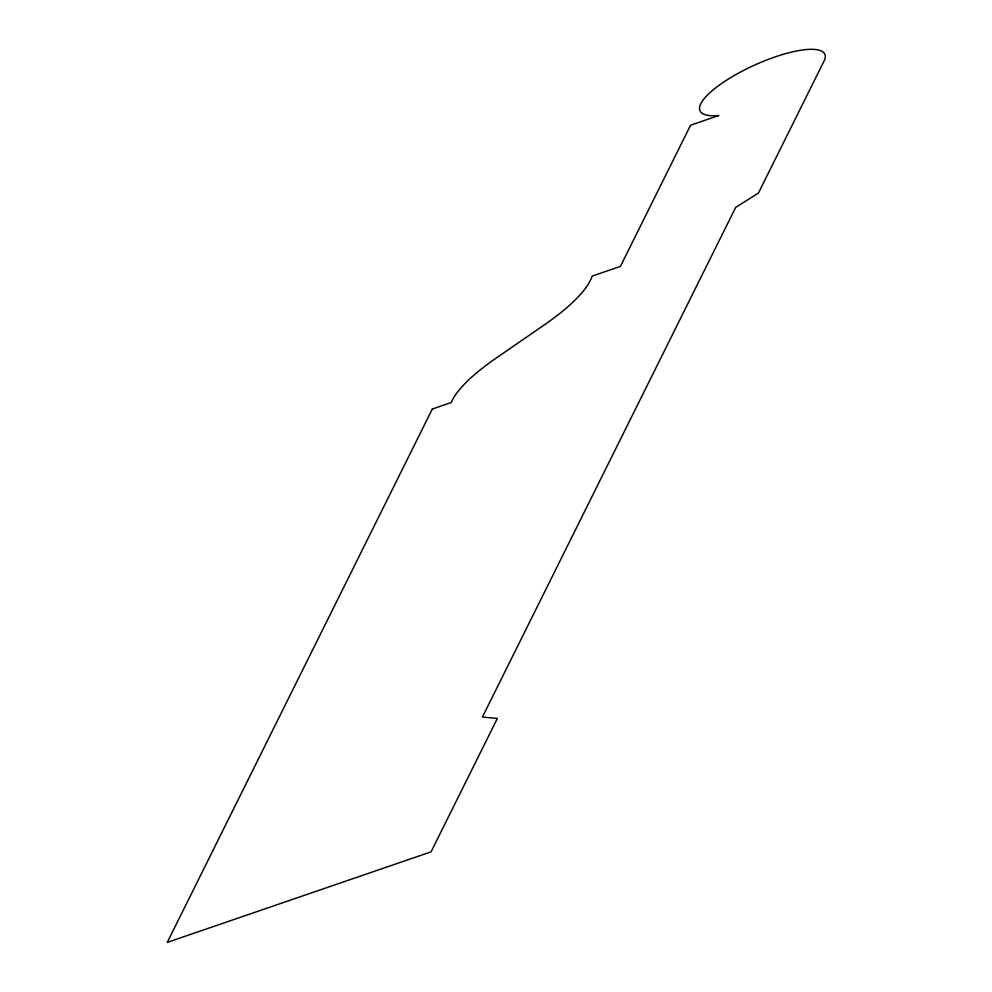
<?xml version="1.0" encoding="UTF-8"?>
<svg xmlns="http://www.w3.org/2000/svg" width="992" height="992" viewBox="0 0 992 992"><rect width="100%" height="100%" fill="white"/><g stroke="black" fill="none" stroke-linecap="round" stroke-linejoin="round"><path stroke-width="1.49" d="M432.314 409.026L167.251 942.4L431.061 851.855L497.364 718.431L482.422 717.055L735.704 207.378L758.434 193.068L824.749 59.644A68.522 19.121 -24.4 0 0 741.632 71.436A68.522 19.121 -24.4 0 0 718.828 115.506L690.568 125.215L620.409 266.402L592.137 276.098A149.135 41.602 -24.4 0 1 544.372 324.843L495.702 358.422A141.596 39.506 -24.4 0 0 451.149 402.566L432.314 409.026"/></g></svg>
